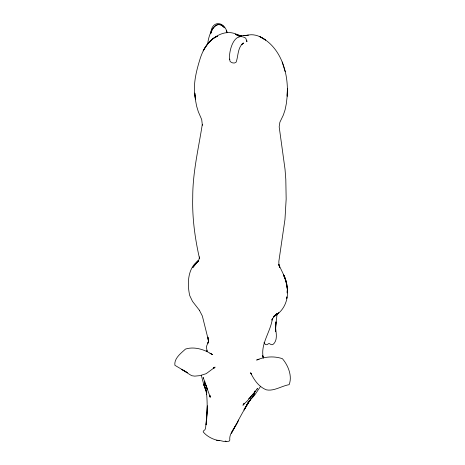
<?xml version="1.0" encoding="UTF-8"?>
<svg xmlns="http://www.w3.org/2000/svg" width="465" height="465" viewBox="0 0 465 465"><rect width="100%" height="100%" fill="white"/><g stroke="black" fill="none" stroke-linecap="round" stroke-linejoin="round"><path stroke-width="0.7" d="M207.059 412.67L207.344 405.881L206.123 424.859C207.332 414.675 207.512 404.37 206.64 394.151L206.681 394.494L205.879 390.135L206.826 392.977L203.751 384.509L201.316 375.307M287.161 96.377L287.399 88.862L287.161 96.377L286.364 103.503L285.074 109.856L283.342 115.058L279.872 122.237L279.18 126.829L285.028 169.266L285.812 179.409L286.161 199.067L284.964 219.428L278.849 261.4L278.895 264.841L279.721 267.439L278.738 264.329C282.034 272.165 287.004 279.535 287.172 288.387L285.615 279.517L283.313 274.466L283.685 275.042M287.196 95.401C288.742 73.092 280.883 46.517 259.243 36.334L265.608 40.089C260.237 36.072 253.303 33.352 246.624 35.491M207.059 412.751L205.582 428.021L205.024 429.637L203.438 430.991L203.164 431.851C206.791 436.437 213.522 439.902 219.544 440.704M253.913 393.326C254.134 396.093 251.815 398.679 249.042 398.72M287.19 292.212C287.783 286.562 286.347 280.784 283.964 275.681L286.667 283.778M287.132 292.967L287.428 288.922C288.474 299.425 284.255 310.8 274.565 315.898L278.82 312.8L276.692 314.346M210.819 33.34C211.453 20.309 224.037 20.634 227.269 32.62M210.848 33.253L210.959 31.98L210.692 33.16L212.604 28.964L212.313 29.469L214.412 26.714L216.475 25.168L218.666 24.569L220.462 24.912M202.269 124.498C198.497 148.719 192.626 172.765 192.737 197.433C192.15 217.998 194.992 238.435 199.502 258.441L199.549 256.901L198.869 259.83L192.661 267.712L198.235 260.941L195.335 264.358L196.23 263.231M277.192 313.387L275.687 325.587L275.582 328.156L276.036 321.838L275.518 331.76L275.571 327.831C276.204 333.37 277.907 340.816 272.723 344.681L271.316 344.681L268.991 343.42L266.974 344.687L265.55 344.664L263.963 342.676M207.809 43.489C208.244 36.055 215.039 16.769 224.514 27.848L222.816 25.778M277.035 313.369L276.71 314.724L277.07 313.41M242.346 43.396L243.747 43.03L241.8 44.419L242.486 43.693C237.481 48.738 238.324 56.213 236.115 62.182L234.645 62.967L232.884 62.961L231.198 62.304L229.948 61.13L229.751 59.078M205.146 383.3C203.775 385.566 205.239 388.473 207.5 389.501M235.848 424.934L231.384 433.246C237.644 422.104 243.178 410.438 250.362 399.877L248.095 402.487L254.617 395.18L260.627 386.27M238.58 420.046C236.447 426.719 228.827 432.671 229.809 440.029L229.478 440.936C225.728 443.139 220.613 439.844 216.527 440.268M206.344 351.453L207.088 350.232M243.834 403.876L242.939 405.259L244.317 403.399L243.276 404.736L247.665 400.539L257.598 388.531L256.82 389.135M198.02 260.859C187.511 268.578 187.122 283.935 189.708 295.531L192.493 301.367L199.665 310.579M248.792 398.772L254.814 392.321L255.239 391.228L254.681 392.018M198.561 260.923L196.887 262.272L198.532 261.028M273.385 316.816L276.617 314.323L273.385 317.397L271.862 320.094L272.38 318.682C270.642 332.051 259.923 344.425 263.405 358.085L262.586 355.493M274.565 315.898L275.629 315.125M273.408 316.845L275.664 315.305L273.932 316.136M197.439 261.481L198.538 260.778M246.903 40.624L246.392 40.153L246.95 41.734L245.735 38.142C233.837 30.893 228.588 51.441 229.571 59.741M275.199 315.224L278.041 313.637L275.943 314.834M217.678 36.189C207.785 40.118 202.38 50.807 199.572 60.526C195.812 72.924 192.708 86.141 195.469 99.08L194.806 93.047L195.341 99.307L196.614 106.113L198.311 111.71L201.711 119.575L202.362 125.318M217.469 36.235C210.703 38.548 206.716 45.152 203.164 50.9C209.186 38.531 225.182 27.005 238.626 35.468M259.063 359.247L256.628 360.05C264.591 356.603 274.129 355.812 282.424 358.707C288.085 365.321 292.543 375.993 289.137 384.66C281.587 385.944 274.065 391.414 266.387 389.844C258.662 386.804 254.059 379.829 250.583 372.709L251.699 374.168L250.635 373.418M246.45 35.543L248.258 35.113L243.677 35.567M238.644 36.869L241.411 36.386M244.131 35.573L245.363 35.456L239.219 35.381L241.056 35.596M209.918 353.51L211.058 353.563L210.343 353.429L212.517 354.685C204.873 349.622 194.457 346.198 185.512 349.064C181.071 353.144 173.91 358.387 174.887 365.304L187.424 372.68L181.827 369.466L190.325 374.883L191.981 375.749L194.748 376.133L199.904 375.633L206.175 373.68L215.086 367.094L213.586 368.071L214.824 367.774L213.621 367.635M241.591 35.619L236.336 34.794L239.33 35.584L235.9 34.41L239.243 35.7L235.703 34.096L238.632 35.497M225.194 440.994L226.118 441.407M221.061 25.029L223.403 26.511M206.565 388.88L207.407 389.449M204.885 381.951L204.652 381.114L204.652 382.149L206.257 386.136L205.466 384.125M199.369 310.196L202.351 316.014L207.803 337.852L208.471 341.229L207.989 343.118L208.471 341.229L207.954 337.137L208.471 341.351L206.35 346.809L207.187 351.587M207.704 389.641L206.001 385.485M283.313 274.466L285.615 279.517M203.414 378.126L203.188 377.493L210.075 396.75L209.785 395.326L210.186 397.331L210.011 395.825M226.967 32.806L226.24 30.737L226.908 32.666M262.603 355.754L263.242 357.568M285.185 71.662L282.203 62.014M278.738 264.329L278.895 264.841M204.449 382.939L204.426 384.067L204.449 382.939M286.835 297.013L286.736 298.361L286.835 296.995M254.669 393.245L252.809 396.575L254.669 393.245M247.06 404.602L244.137 409.799L248.612 401.981L244.096 410.008L247.06 404.602M254.489 393.901L253.675 395.262L254.489 393.901M248.787 401.859L247.101 404.463L248.798 401.859M204.803 387.566L205.861 390.176L203.751 384.509L204.803 387.566M255.175 391.559L255.012 391.077L255.175 391.559M204.606 384.921L204.368 383.52L204.606 384.921"/></g></svg>
